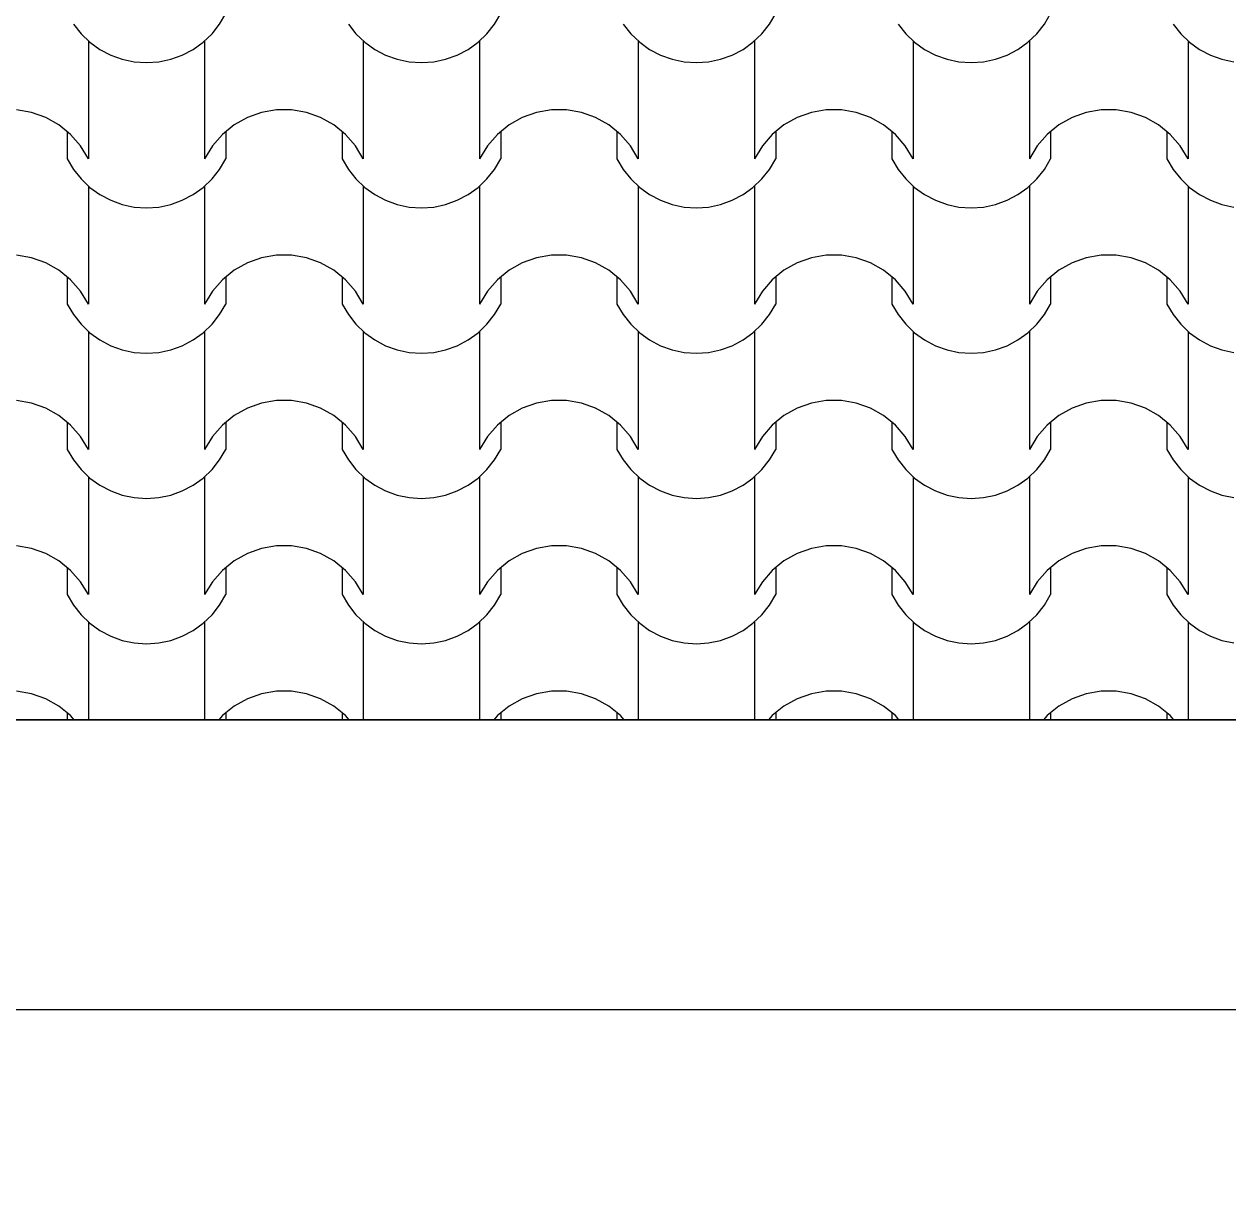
# Model space of a CAD drawing. Header units: millimetres. Extents: x 318905 to 439572, y -5133 to 105868.
# Drawn here: x 363865 to 365111, y 5334 to 6543 of the extents above; entities that cross this region are included whole.
import ezdxf

# ---------------------------------------------------------------- set-up
doc = ezdxf.new("R2010")
doc.units = ezdxf.units.MM
doc.header["$MEASUREMENT"] = 0
for name, color, linetype, lineweight in [('0_Stylo_No__98', 154, 'Continuous', 0), ('2D -  Dessin général_Stylo_No__1', 7, 'Continuous', 5), ('OMBRES_Stylo_No__1', 7, 'Continuous', 5)]:
    doc.layers.add(name, color=color, linetype=linetype, lineweight=lineweight)
doc.layers.add('OMBRES_Stylo_No__82', color=7, linetype='Continuous', lineweight=13, true_color=0xaaaaaa)
doc.styles.add('STYLE_GENERE_3', font='')
doc.styles.get('STYLE_GENERE_3').set_extended_font_data('Arial')
doc.dimstyles.new('STYLE_GENERE__1', dxfattribs={"dimtxt": 200, "dimasz": 142.5, "dimexe": 0.18, "dimexo": 500, "dimgap": 0.09, "dimtad": 0, "dimtih": 1, "dimtoh": 1, "dimlfac": 0.001, "dimzin": 0, "dimdsep": 46, "dimtxsty": 'STYLE_GENERE_3', "dimblk": 'ARROWHEAD_6', "dimblk1": 'ARROWHEAD_6', "dimblk2": 'ARROWHEAD_6', "dimcen": 0.09, "dimclrd": 154, "dimclre": 154, "dimclrt": 154, "dimazin": 0, "dimtfac": 1, "dimtdec": 4, "dimtmove": 0, "dimatfit": 3, "dimfxl": 0, "dimtolj": 1, "dimtzin": 0, "dimarcsym": 0})

# ---------------------------------------------------------------- blocks, each defined once
blk = doc.blocks.new('*X107')
at = {"layer": 'OMBRES_Stylo_No__82', "linetype": 'Continuous'}
for p, q in [((364067.8, 6542.9), (364074.3, 6553.8)), ((364352.3, 6542.9), (364358.8, 6553.8)), ((364636.8, 6542.9), (364643.2, 6553.8)), ((364921.3, 6542.9), (364927.7, 6553.8)), ((363916.5, 6542.9), (363924.4, 6532.9)), ((364060, 6532.9), (364067.8, 6542.9)), ((364201, 6542.9), (364208.8, 6532.9)), ((364344.4, 6532.9), (364352.3, 6542.9)), ((364485.4, 6542.9), (364493.3, 6532.9)), ((364628.9, 6532.9), (364636.8, 6542.9)), ((364769.9, 6542.9), (364777.8, 6532.9)), ((364913.4, 6532.9), (364921.3, 6542.9)), ((365054.4, 6542.9), (365062.3, 6532.9)), ((363924.4, 6532.9), (363933.6, 6524.1)), ((364050.8, 6524.1), (364060, 6532.9)), ((364208.8, 6532.9), (364218, 6524.1)), ((364335.2, 6524.1), (364344.4, 6532.9)), ((364493.3, 6532.9), (364502.5, 6524.1)), ((364619.7, 6524.1), (364628.9, 6532.9)), ((364777.8, 6532.9), (364787, 6524.1)), ((364904.2, 6524.1), (364913.4, 6532.9)), ((365062.3, 6532.9), (365071.5, 6524.1)), ((363932, 6525.4), (363932, 6464.5)), ((363933.6, 6524.1), (363943.9, 6516.7)), ((363943.9, 6516.7), (363955.1, 6510.8)), ((364029.2, 6510.8), (364040.5, 6516.7)), ((364040.5, 6516.7), (364050.8, 6524.1)), ((364052.3, 6525.4), (364052.3, 6464.5)), ((364216.5, 6525.4), (364216.5, 6464.5)), ((364218, 6524.1), (364228.3, 6516.7)), ((364228.3, 6516.7), (364239.6, 6510.8)), ((364313.7, 6510.8), (364324.9, 6516.7)), ((364324.9, 6516.7), (364335.2, 6524.1)), ((364336.8, 6525.4), (364336.8, 6464.5)), ((364501, 6525.4), (364501, 6464.5)), ((364502.5, 6524.1), (364512.8, 6516.7)), ((364512.8, 6516.7), (364524.1, 6510.8)), ((364598.2, 6510.8), (364609.4, 6516.7)), ((364609.4, 6516.7), (364619.7, 6524.1)), ((364621.2, 6525.4), (364621.2, 6464.5)), ((364785.5, 6525.4), (364785.5, 6464.5)), ((364787, 6524.1), (364797.3, 6516.7)), ((364797.3, 6516.7), (364808.5, 6510.8)), ((364882.7, 6510.8), (364893.9, 6516.7)), ((364893.9, 6516.7), (364904.2, 6524.1)), ((364905.7, 6525.4), (364905.7, 6464.5)), ((365070, 6525.4), (365070, 6464.5)), ((365071.5, 6524.1), (365081.8, 6516.7)), ((365081.8, 6516.7), (365093, 6510.8)), ((363955.1, 6510.8), (363967.1, 6506.5)), ((363967.1, 6506.5), (363979.5, 6503.9)), ((363979.5, 6503.9), (363992.2, 6503)), ((363992.2, 6503), (364004.8, 6503.9)), ((364004.8, 6503.9), (364017.3, 6506.5)), ((364017.3, 6506.5), (364029.2, 6510.8)), ((364239.6, 6510.8), (364251.5, 6506.5)), ((364251.5, 6506.5), (364264, 6503.9)), ((364264, 6503.9), (364276.6, 6503)), ((364276.6, 6503), (364289.3, 6503.9)), ((364289.3, 6503.9), (364301.7, 6506.5)), ((364301.7, 6506.5), (364313.7, 6510.8)), ((364524.1, 6510.8), (364536, 6506.5)), ((364536, 6506.5), (364548.4, 6503.9)), ((364548.4, 6503.9), (364561.1, 6503)), ((364561.1, 6503), (364573.8, 6503.9)), ((364573.8, 6503.9), (364586.2, 6506.5)), ((364586.2, 6506.5), (364598.2, 6510.8)), ((364808.5, 6510.8), (364820.5, 6506.5)), ((364820.5, 6506.5), (364832.9, 6503.9)), ((364832.9, 6503.9), (364845.6, 6503)), ((364845.6, 6503), (364858.3, 6503.9)), ((364858.3, 6503.9), (364870.7, 6506.5)), ((364870.7, 6506.5), (364882.7, 6510.8)), ((365093, 6510.8), (365105, 6506.5)), ((365105, 6506.5), (365117.4, 6503.9)), ((363873.1, 6451.3), (363857.7, 6454)), ((363932, 6464.5), (363932, 6403.5)), ((364052.3, 6464.5), (364052.3, 6403.5)), ((364126.6, 6454), (364111.2, 6451.3)), ((364134.4, 6454), (364126.6, 6454)), ((364142.2, 6454), (364134.4, 6454)), ((364157.6, 6451.3), (364142.2, 6454)), ((364216.5, 6464.5), (364216.5, 6403.5)), ((364336.8, 6464.5), (364336.8, 6403.5)), ((364411.1, 6454), (364395.7, 6451.3)), ((364418.9, 6454), (364411.1, 6454)), ((364426.7, 6454), (364418.9, 6454)), ((364442.1, 6451.3), (364426.7, 6454)), ((364501, 6464.5), (364501, 6403.5)), ((364621.2, 6464.5), (364621.2, 6403.5)), ((364695.5, 6454), (364680.1, 6451.3)), ((364703.4, 6454), (364695.5, 6454)), ((364711.2, 6454), (364703.4, 6454)), ((364726.6, 6451.3), (364711.2, 6454)), ((364785.5, 6464.5), (364785.5, 6403.5)), ((364905.7, 6464.5), (364905.7, 6403.5)), ((364980, 6454), (364964.6, 6451.3)), ((364987.8, 6454), (364980, 6454)), ((364995.7, 6454), (364987.8, 6454)), ((365011.1, 6451.3), (364995.7, 6454)), ((365070, 6464.5), (365070, 6403.5)), ((363887.9, 6446.1), (363873.1, 6451.3)), ((363901.5, 6438.5), (363887.9, 6446.1)), ((364096.5, 6446.1), (364082.8, 6438.5)), ((364111.2, 6451.3), (364096.5, 6446.1)), ((364172.3, 6446.1), (364157.6, 6451.3)), ((364186, 6438.5), (364172.3, 6446.1)), ((364380.9, 6446.1), (364367.3, 6438.5)), ((364395.7, 6451.3), (364380.9, 6446.1)), ((364456.8, 6446.1), (364442.1, 6451.3)), ((364470.5, 6438.5), (364456.8, 6446.1)), ((364665.4, 6446.1), (364651.8, 6438.5)), ((364680.1, 6451.3), (364665.4, 6446.1)), ((364741.3, 6446.1), (364726.6, 6451.3)), ((364754.9, 6438.5), (364741.3, 6446.1)), ((364949.9, 6446.1), (364936.3, 6438.5)), ((364964.6, 6451.3), (364949.9, 6446.1)), ((365025.8, 6446.1), (365011.1, 6451.3)), ((365039.4, 6438.5), (365025.8, 6446.1)), ((363913.6, 6428.6), (363901.5, 6438.5)), ((363910, 6431.5), (363910, 6403.5)), ((363923.9, 6416.8), (363913.6, 6428.6)), ((364070.7, 6428.6), (364060.4, 6416.8)), ((364082.8, 6438.5), (364070.7, 6428.6)), ((364074.3, 6431.5), (364074.3, 6403.5)), ((364198.1, 6428.6), (364186, 6438.5)), ((364194.5, 6431.5), (364194.5, 6403.5)), ((364208.4, 6416.8), (364198.1, 6428.6)), ((364355.2, 6428.6), (364344.9, 6416.8)), ((364367.3, 6438.5), (364355.2, 6428.6)), ((364358.8, 6431.5), (364358.8, 6403.5)), ((364482.6, 6428.6), (364470.5, 6438.5)), ((364479, 6431.5), (364479, 6403.5)), ((364492.9, 6416.8), (364482.6, 6428.6)), ((364639.7, 6428.6), (364629.4, 6416.8)), ((364651.8, 6438.5), (364639.7, 6428.6)), ((364643.2, 6431.5), (364643.2, 6403.5)), ((364767.1, 6428.6), (364754.9, 6438.5)), ((364763.5, 6431.5), (364763.5, 6403.5)), ((364777.3, 6416.8), (364767.1, 6428.6)), ((364924.1, 6428.6), (364913.9, 6416.8)), ((364936.3, 6438.5), (364924.1, 6428.6)), ((364927.7, 6431.5), (364927.7, 6403.5)), ((365051.5, 6428.6), (365039.4, 6438.5)), ((365048, 6431.5), (365048, 6403.5)), ((365061.8, 6416.8), (365051.5, 6428.6)), ((363932, 6403.5), (363923.9, 6416.8)), ((364060.4, 6416.8), (364052.3, 6403.5)), ((364216.5, 6403.5), (364208.4, 6416.8)), ((364344.9, 6416.8), (364336.8, 6403.5)), ((364501, 6403.5), (364492.9, 6416.8)), ((364629.4, 6416.8), (364621.2, 6403.5)), ((364785.5, 6403.5), (364777.3, 6416.8)), ((364913.9, 6416.8), (364905.7, 6403.5)), ((365070, 6403.5), (365061.8, 6416.8)), ((363910, 6403.5), (363916.5, 6392.5)), ((364067.8, 6392.5), (364074.3, 6403.5)), ((364194.5, 6403.5), (364201, 6392.5)), ((364352.3, 6392.5), (364358.8, 6403.5)), ((364479, 6403.5), (364485.4, 6392.5)), ((364636.8, 6392.5), (364643.2, 6403.5)), ((364763.5, 6403.5), (364769.9, 6392.5)), ((364921.3, 6392.5), (364927.7, 6403.5)), ((365048, 6403.5), (365054.4, 6392.5)), ((363916.5, 6392.5), (363924.4, 6382.6)), ((364060, 6382.6), (364067.8, 6392.5)), ((364201, 6392.5), (364208.8, 6382.6)), ((364344.4, 6382.6), (364352.3, 6392.5)), ((364485.4, 6392.5), (364493.3, 6382.6)), ((364628.9, 6382.6), (364636.8, 6392.5)), ((364769.9, 6392.5), (364777.8, 6382.6)), ((364913.4, 6382.6), (364921.3, 6392.5)), ((365054.4, 6392.5), (365062.3, 6382.6)), ((363924.4, 6382.6), (363933.6, 6373.8)), ((364050.8, 6373.8), (364060, 6382.6)), ((364208.8, 6382.6), (364218, 6373.8)), ((364335.2, 6373.8), (364344.4, 6382.6)), ((364493.3, 6382.6), (364502.5, 6373.8)), ((364619.7, 6373.8), (364628.9, 6382.6)), ((364777.8, 6382.6), (364787, 6373.8)), ((364904.2, 6373.8), (364913.4, 6382.6)), ((365062.3, 6382.6), (365071.5, 6373.8)), ((363932, 6375.1), (363932, 6314.1)), ((363933.6, 6373.8), (363943.9, 6366.4)), ((363943.9, 6366.4), (363955.1, 6360.5)), ((364029.2, 6360.5), (364040.5, 6366.4)), ((364040.5, 6366.4), (364050.8, 6373.8)), ((364052.3, 6375.1), (364052.3, 6314.1)), ((364216.5, 6375.1), (364216.5, 6314.1)), ((364218, 6373.8), (364228.3, 6366.4)), ((364228.3, 6366.4), (364239.6, 6360.5)), ((364313.7, 6360.5), (364324.9, 6366.4)), ((364324.9, 6366.4), (364335.2, 6373.8)), ((364336.8, 6375.1), (364336.8, 6314.1)), ((364501, 6375.1), (364501, 6314.1)), ((364502.5, 6373.8), (364512.8, 6366.4)), ((364512.8, 6366.4), (364524.1, 6360.5)), ((364598.2, 6360.5), (364609.4, 6366.4)), ((364609.4, 6366.4), (364619.7, 6373.8)), ((364621.2, 6375.1), (364621.2, 6314.1)), ((364785.5, 6375.1), (364785.5, 6314.1)), ((364787, 6373.8), (364797.3, 6366.4)), ((364797.3, 6366.4), (364808.5, 6360.5)), ((364882.7, 6360.5), (364893.9, 6366.4)), ((364893.9, 6366.4), (364904.2, 6373.8)), ((364905.7, 6375.1), (364905.7, 6314.1)), ((365070, 6375.1), (365070, 6314.1)), ((365071.5, 6373.8), (365081.8, 6366.4)), ((365081.8, 6366.4), (365093, 6360.5)), ((363955.1, 6360.5), (363967.1, 6356.1)), ((363967.1, 6356.1), (363979.5, 6353.5)), ((363979.5, 6353.5), (363992.2, 6352.6)), ((363992.2, 6352.6), (364004.8, 6353.5)), ((364004.8, 6353.5), (364017.3, 6356.1)), ((364017.3, 6356.1), (364029.2, 6360.5)), ((364239.6, 6360.5), (364251.5, 6356.1)), ((364251.5, 6356.1), (364264, 6353.5)), ((364264, 6353.5), (364276.6, 6352.6)), ((364276.6, 6352.6), (364289.3, 6353.5)), ((364289.3, 6353.5), (364301.7, 6356.1)), ((364301.7, 6356.1), (364313.7, 6360.5)), ((364524.1, 6360.5), (364536, 6356.1)), ((364536, 6356.1), (364548.4, 6353.5)), ((364548.4, 6353.5), (364561.1, 6352.6)), ((364561.1, 6352.6), (364573.8, 6353.5)), ((364573.8, 6353.5), (364586.2, 6356.1)), ((364586.2, 6356.1), (364598.2, 6360.5)), ((364808.5, 6360.5), (364820.5, 6356.1)), ((364820.5, 6356.1), (364832.9, 6353.5)), ((364832.9, 6353.5), (364845.6, 6352.6)), ((364845.6, 6352.6), (364858.3, 6353.5)), ((364858.3, 6353.5), (364870.7, 6356.1)), ((364870.7, 6356.1), (364882.7, 6360.5)), ((365093, 6360.5), (365105, 6356.1)), ((365105, 6356.1), (365117.4, 6353.5)), ((363873.1, 6301), (363857.7, 6303.7)), ((363932, 6314.1), (363932, 6253.1)), ((364052.3, 6314.1), (364052.3, 6253.1)), ((364126.6, 6303.7), (364111.2, 6301)), ((364134.4, 6303.7), (364126.6, 6303.7)), ((364142.2, 6303.7), (364134.4, 6303.7)), ((364157.6, 6301), (364142.2, 6303.7)), ((364216.5, 6314.1), (364216.5, 6253.1)), ((364336.8, 6314.1), (364336.8, 6253.1)), ((364411.1, 6303.7), (364395.7, 6301)), ((364418.9, 6303.7), (364411.1, 6303.7)), ((364426.7, 6303.7), (364418.9, 6303.7)), ((364442.1, 6301), (364426.7, 6303.7)), ((364501, 6314.1), (364501, 6253.1)), ((364621.2, 6314.1), (364621.2, 6253.1)), ((364695.5, 6303.7), (364680.1, 6301)), ((364703.4, 6303.7), (364695.5, 6303.7)), ((364711.2, 6303.7), (364703.4, 6303.7)), ((364726.6, 6301), (364711.2, 6303.7)), ((364785.5, 6314.1), (364785.5, 6253.1)), ((364905.7, 6314.1), (364905.7, 6253.1)), ((364980, 6303.7), (364964.6, 6301)), ((364987.8, 6303.7), (364980, 6303.7)), ((364995.7, 6303.7), (364987.8, 6303.7)), ((365011.1, 6301), (364995.7, 6303.7)), ((365070, 6314.1), (365070, 6253.1)), ((363887.9, 6295.8), (363873.1, 6301)), ((363901.5, 6288.1), (363887.9, 6295.8)), ((364096.5, 6295.8), (364082.8, 6288.1)), ((364111.2, 6301), (364096.5, 6295.8)), ((364172.3, 6295.8), (364157.6, 6301)), ((364186, 6288.1), (364172.3, 6295.8)), ((364380.9, 6295.8), (364367.3, 6288.1)), ((364395.7, 6301), (364380.9, 6295.8)), ((364456.8, 6295.8), (364442.1, 6301)), ((364470.5, 6288.1), (364456.8, 6295.8)), ((364665.4, 6295.8), (364651.8, 6288.1)), ((364680.1, 6301), (364665.4, 6295.8)), ((364741.3, 6295.8), (364726.6, 6301)), ((364754.9, 6288.1), (364741.3, 6295.8)), ((364949.9, 6295.8), (364936.3, 6288.1)), ((364964.6, 6301), (364949.9, 6295.8)), ((365025.8, 6295.8), (365011.1, 6301)), ((365039.4, 6288.1), (365025.8, 6295.8)), ((363913.6, 6278.3), (363901.5, 6288.1)), ((363910, 6281.2), (363910, 6253.1)), ((364082.8, 6288.1), (364070.7, 6278.3)), ((364074.3, 6281.2), (364074.3, 6253.1)), ((364198.1, 6278.3), (364186, 6288.1)), ((364194.5, 6281.2), (364194.5, 6253.1)), ((364367.3, 6288.1), (364355.2, 6278.3)), ((364358.8, 6281.2), (364358.8, 6253.1)), ((364482.6, 6278.3), (364470.5, 6288.1)), ((364479, 6281.2), (364479, 6253.1)), ((364651.8, 6288.1), (364639.7, 6278.3)), ((364643.2, 6281.2), (364643.2, 6253.1)), ((364767.1, 6278.3), (364754.9, 6288.1)), ((364763.5, 6281.2), (364763.5, 6253.1)), ((364936.3, 6288.1), (364924.1, 6278.3)), ((364927.7, 6281.2), (364927.7, 6253.1)), ((365051.5, 6278.3), (365039.4, 6288.1)), ((365048, 6281.2), (365048, 6253.1)), ((363923.9, 6266.5), (363913.6, 6278.3)), ((363932, 6253.1), (363923.9, 6266.5)), ((364060.4, 6266.5), (364052.3, 6253.1)), ((364070.7, 6278.3), (364060.4, 6266.5)), ((364208.4, 6266.5), (364198.1, 6278.3)), ((364216.5, 6253.1), (364208.4, 6266.5)), ((364344.9, 6266.5), (364336.8, 6253.1)), ((364355.2, 6278.3), (364344.9, 6266.5)), ((364492.9, 6266.5), (364482.6, 6278.3)), ((364501, 6253.1), (364492.9, 6266.5)), ((364629.4, 6266.5), (364621.2, 6253.1)), ((364639.7, 6278.3), (364629.4, 6266.5)), ((364777.3, 6266.5), (364767.1, 6278.3)), ((364785.5, 6253.1), (364777.3, 6266.5)), ((364913.9, 6266.5), (364905.7, 6253.1)), ((364924.1, 6278.3), (364913.9, 6266.5)), ((365061.8, 6266.5), (365051.5, 6278.3)), ((365070, 6253.1), (365061.8, 6266.5)), ((363910, 6253.1), (363916.5, 6242.2)), ((363916.5, 6242.2), (363924.4, 6232.2)), ((364060, 6232.2), (364067.8, 6242.2)), ((364067.8, 6242.2), (364074.3, 6253.1)), ((364194.5, 6253.1), (364201, 6242.2)), ((364201, 6242.2), (364208.8, 6232.2)), ((364344.4, 6232.2), (364352.3, 6242.2)), ((364352.3, 6242.2), (364358.8, 6253.1)), ((364479, 6253.1), (364485.4, 6242.2)), ((364485.4, 6242.2), (364493.3, 6232.2)), ((364628.9, 6232.2), (364636.8, 6242.2)), ((364636.8, 6242.2), (364643.2, 6253.1)), ((364763.5, 6253.1), (364769.9, 6242.2)), ((364769.9, 6242.2), (364777.8, 6232.2)), ((364913.4, 6232.2), (364921.3, 6242.2)), ((364921.3, 6242.2), (364927.7, 6253.1)), ((365048, 6253.1), (365054.4, 6242.2)), ((365054.4, 6242.2), (365062.3, 6232.2)), ((363924.4, 6232.2), (363933.6, 6223.5)), ((364050.8, 6223.5), (364060, 6232.2)), ((364208.8, 6232.2), (364218, 6223.5)), ((364335.2, 6223.5), (364344.4, 6232.2)), ((364493.3, 6232.2), (364502.5, 6223.5)), ((364619.7, 6223.5), (364628.9, 6232.2)), ((364777.8, 6232.2), (364787, 6223.5)), ((364904.2, 6223.5), (364913.4, 6232.2)), ((365062.3, 6232.2), (365071.5, 6223.5)), ((363932, 6224.7), (363932, 6163.8)), ((363933.6, 6223.5), (363943.9, 6216)), ((364040.5, 6216), (364050.8, 6223.5)), ((364052.3, 6224.7), (364052.3, 6163.8)), ((364216.5, 6224.7), (364216.5, 6163.8)), ((364218, 6223.5), (364228.3, 6216)), ((364324.9, 6216), (364335.2, 6223.5)), ((364336.8, 6224.7), (364336.8, 6163.8)), ((364501, 6224.7), (364501, 6163.8)), ((364502.5, 6223.5), (364512.8, 6216)), ((364609.4, 6216), (364619.7, 6223.5)), ((364621.2, 6224.7), (364621.2, 6163.8)), ((364785.5, 6224.7), (364785.5, 6163.8)), ((364787, 6223.5), (364797.3, 6216)), ((364893.9, 6216), (364904.2, 6223.5)), ((364905.7, 6224.7), (364905.7, 6163.8)), ((365070, 6224.7), (365070, 6163.8)), ((365071.5, 6223.5), (365081.8, 6216)), ((363943.9, 6216), (363955.1, 6210.1)), ((363955.1, 6210.1), (363967.1, 6205.8)), ((363967.1, 6205.8), (363979.5, 6203.2)), ((364004.8, 6203.2), (364017.3, 6205.8)), ((364017.3, 6205.8), (364029.2, 6210.1)), ((364029.2, 6210.1), (364040.5, 6216)), ((364228.3, 6216), (364239.6, 6210.1)), ((364239.6, 6210.1), (364251.5, 6205.8)), ((364251.5, 6205.8), (364264, 6203.2)), ((364289.3, 6203.2), (364301.7, 6205.8)), ((364301.7, 6205.8), (364313.7, 6210.1)), ((364313.7, 6210.1), (364324.9, 6216)), ((364512.8, 6216), (364524.1, 6210.1)), ((364524.1, 6210.1), (364536, 6205.8)), ((364536, 6205.8), (364548.4, 6203.2)), ((364573.8, 6203.2), (364586.2, 6205.8)), ((364586.2, 6205.8), (364598.2, 6210.1)), ((364598.2, 6210.1), (364609.4, 6216)), ((364797.3, 6216), (364808.5, 6210.1)), ((364808.5, 6210.1), (364820.5, 6205.8)), ((364820.5, 6205.8), (364832.9, 6203.2)), ((364858.3, 6203.2), (364870.7, 6205.8)), ((364870.7, 6205.8), (364882.7, 6210.1)), ((364882.7, 6210.1), (364893.9, 6216)), ((365081.8, 6216), (365093, 6210.1)), ((365093, 6210.1), (365105, 6205.8)), ((365105, 6205.8), (365117.4, 6203.2)), ((363979.5, 6203.2), (363992.2, 6202.3)), ((363992.2, 6202.3), (364004.8, 6203.2)), ((364264, 6203.2), (364276.6, 6202.3)), ((364276.6, 6202.3), (364289.3, 6203.2)), ((364548.4, 6203.2), (364561.1, 6202.3)), ((364561.1, 6202.3), (364573.8, 6203.2)), ((364832.9, 6203.2), (364845.6, 6202.3)), ((364845.6, 6202.3), (364858.3, 6203.2)), ((363932, 6163.8), (363932, 6102.8)), ((364052.3, 6163.8), (364052.3, 6102.8)), ((364216.5, 6163.8), (364216.5, 6102.8)), ((364336.8, 6163.8), (364336.8, 6102.8)), ((364501, 6163.8), (364501, 6102.8)), ((364621.2, 6163.8), (364621.2, 6102.8)), ((364785.5, 6163.8), (364785.5, 6102.8)), ((364905.7, 6163.8), (364905.7, 6102.8)), ((365070, 6163.8), (365070, 6102.8)), ((363873.1, 6150.7), (363857.7, 6153.3)), ((363887.9, 6145.4), (363873.1, 6150.7)), ((363901.5, 6137.8), (363887.9, 6145.4)), ((364096.5, 6145.4), (364082.8, 6137.8)), ((364111.2, 6150.7), (364096.5, 6145.4)), ((364126.6, 6153.3), (364111.2, 6150.7)), ((364134.4, 6153.3), (364126.6, 6153.3)), ((364142.2, 6153.3), (364134.4, 6153.3)), ((364157.6, 6150.7), (364142.2, 6153.3)), ((364172.3, 6145.4), (364157.6, 6150.7)), ((364186, 6137.8), (364172.3, 6145.4)), ((364380.9, 6145.4), (364367.3, 6137.8)), ((364395.7, 6150.7), (364380.9, 6145.4)), ((364411.1, 6153.3), (364395.7, 6150.7)), ((364418.9, 6153.3), (364411.1, 6153.3)), ((364426.7, 6153.3), (364418.9, 6153.3)), ((364442.1, 6150.7), (364426.7, 6153.3)), ((364456.8, 6145.4), (364442.1, 6150.7)), ((364470.5, 6137.8), (364456.8, 6145.4)), ((364665.4, 6145.4), (364651.8, 6137.8)), ((364680.1, 6150.7), (364665.4, 6145.4)), ((364695.5, 6153.3), (364680.1, 6150.7)), ((364703.4, 6153.3), (364695.5, 6153.3)), ((364711.2, 6153.3), (364703.4, 6153.3)), ((364726.6, 6150.7), (364711.2, 6153.3)), ((364741.3, 6145.4), (364726.6, 6150.7)), ((364754.9, 6137.8), (364741.3, 6145.4)), ((364949.9, 6145.4), (364936.3, 6137.8)), ((364964.6, 6150.7), (364949.9, 6145.4)), ((364980, 6153.3), (364964.6, 6150.7)), ((364987.8, 6153.3), (364980, 6153.3)), ((364995.7, 6153.3), (364987.8, 6153.3)), ((365011.1, 6150.7), (364995.7, 6153.3)), ((365025.8, 6145.4), (365011.1, 6150.7)), ((365039.4, 6137.8), (365025.8, 6145.4)), ((363913.6, 6127.9), (363901.5, 6137.8)), ((363910, 6130.8), (363910, 6102.8)), ((364082.8, 6137.8), (364070.7, 6127.9)), ((364074.3, 6130.8), (364074.3, 6102.8)), ((364198.1, 6127.9), (364186, 6137.8)), ((364194.5, 6130.8), (364194.5, 6102.8)), ((364367.3, 6137.8), (364355.2, 6127.9)), ((364358.8, 6130.8), (364358.8, 6102.8)), ((364482.6, 6127.9), (364470.5, 6137.8)), ((364479, 6130.8), (364479, 6102.8)), ((364651.8, 6137.8), (364639.7, 6127.9)), ((364643.2, 6130.8), (364643.2, 6102.8)), ((364767.1, 6127.9), (364754.9, 6137.8)), ((364763.5, 6130.8), (364763.5, 6102.8)), ((364936.3, 6137.8), (364924.1, 6127.9)), ((364927.7, 6130.8), (364927.7, 6102.8)), ((365051.5, 6127.9), (365039.4, 6137.8)), ((365048, 6130.8), (365048, 6102.8)), ((363923.9, 6116.2), (363913.6, 6127.9)), ((364070.7, 6127.9), (364060.4, 6116.2)), ((364208.4, 6116.2), (364198.1, 6127.9)), ((364355.2, 6127.9), (364344.9, 6116.2)), ((364492.9, 6116.2), (364482.6, 6127.9)), ((364639.7, 6127.9), (364629.4, 6116.2)), ((364777.3, 6116.2), (364767.1, 6127.9)), ((364924.1, 6127.9), (364913.9, 6116.2)), ((365061.8, 6116.2), (365051.5, 6127.9)), ((363932, 6102.8), (363923.9, 6116.2)), ((364060.4, 6116.2), (364052.3, 6102.8)), ((364216.5, 6102.8), (364208.4, 6116.2)), ((364344.9, 6116.2), (364336.8, 6102.8)), ((364501, 6102.8), (364492.9, 6116.2)), ((364629.4, 6116.2), (364621.2, 6102.8)), ((364785.5, 6102.8), (364777.3, 6116.2)), ((364913.9, 6116.2), (364905.7, 6102.8)), ((365070, 6102.8), (365061.8, 6116.2)), ((363910, 6102.8), (363916.5, 6091.9)), ((363916.5, 6091.9), (363924.4, 6081.9)), ((364060, 6081.9), (364067.8, 6091.9)), ((364067.8, 6091.9), (364074.3, 6102.8)), ((364194.5, 6102.8), (364201, 6091.9)), ((364201, 6091.9), (364208.8, 6081.9)), ((364344.4, 6081.9), (364352.3, 6091.9)), ((364352.3, 6091.9), (364358.8, 6102.8)), ((364479, 6102.8), (364485.4, 6091.9)), ((364485.4, 6091.9), (364493.3, 6081.9)), ((364628.9, 6081.9), (364636.8, 6091.9)), ((364636.8, 6091.9), (364643.2, 6102.8)), ((364763.5, 6102.8), (364769.9, 6091.9)), ((364769.9, 6091.9), (364777.8, 6081.9)), ((364913.4, 6081.9), (364921.3, 6091.9)), ((364921.3, 6091.9), (364927.7, 6102.8)), ((365048, 6102.8), (365054.4, 6091.9)), ((365054.4, 6091.9), (365062.3, 6081.9)), ((363924.4, 6081.9), (363933.6, 6073.1)), ((364050.8, 6073.1), (364060, 6081.9)), ((364208.8, 6081.9), (364218, 6073.1)), ((364335.2, 6073.1), (364344.4, 6081.9)), ((364493.3, 6081.9), (364502.5, 6073.1)), ((364619.7, 6073.1), (364628.9, 6081.9)), ((364777.8, 6081.9), (364787, 6073.1)), ((364904.2, 6073.1), (364913.4, 6081.9)), ((365062.3, 6081.9), (365071.5, 6073.1)), ((363932, 6074.4), (363932, 6013.4)), ((363933.6, 6073.1), (363943.9, 6065.7)), ((364040.5, 6065.7), (364050.8, 6073.1)), ((364052.3, 6074.4), (364052.3, 6013.4)), ((364216.5, 6074.4), (364216.5, 6013.4)), ((364218, 6073.1), (364228.3, 6065.7)), ((364324.9, 6065.7), (364335.2, 6073.1)), ((364336.8, 6074.4), (364336.8, 6013.4)), ((364501, 6074.4), (364501, 6013.4)), ((364502.5, 6073.1), (364512.8, 6065.7)), ((364609.4, 6065.7), (364619.7, 6073.1)), ((364621.2, 6074.4), (364621.2, 6013.4)), ((364785.5, 6074.4), (364785.5, 6013.4)), ((364787, 6073.1), (364797.3, 6065.7)), ((364893.9, 6065.7), (364904.2, 6073.1)), ((364905.7, 6074.4), (364905.7, 6013.4)), ((365070, 6074.4), (365070, 6013.4)), ((365071.5, 6073.1), (365081.8, 6065.7)), ((363943.9, 6065.7), (363955.1, 6059.8)), ((363955.1, 6059.8), (363967.1, 6055.5)), ((363967.1, 6055.5), (363979.5, 6052.9)), ((364004.8, 6052.9), (364017.3, 6055.5)), ((364017.3, 6055.5), (364029.2, 6059.8)), ((364029.2, 6059.8), (364040.5, 6065.7)), ((364228.3, 6065.7), (364239.6, 6059.8)), ((364239.6, 6059.8), (364251.5, 6055.5)), ((364251.5, 6055.5), (364264, 6052.9)), ((364289.3, 6052.9), (364301.7, 6055.5)), ((364301.7, 6055.5), (364313.7, 6059.8)), ((364313.7, 6059.8), (364324.9, 6065.7)), ((364512.8, 6065.7), (364524.1, 6059.8)), ((364524.1, 6059.8), (364536, 6055.5)), ((364536, 6055.5), (364548.4, 6052.9)), ((364573.8, 6052.9), (364586.2, 6055.5)), ((364586.2, 6055.5), (364598.2, 6059.8)), ((364598.2, 6059.8), (364609.4, 6065.7)), ((364797.3, 6065.7), (364808.5, 6059.8)), ((364808.5, 6059.8), (364820.5, 6055.5)), ((364820.5, 6055.5), (364832.9, 6052.9)), ((364858.3, 6052.9), (364870.7, 6055.5)), ((364870.7, 6055.5), (364882.7, 6059.8)), ((364882.7, 6059.8), (364893.9, 6065.7)), ((365081.8, 6065.7), (365093, 6059.8)), ((365093, 6059.8), (365105, 6055.5)), ((365105, 6055.5), (365117.4, 6052.9)), ((363979.5, 6052.9), (363992.2, 6052)), ((363992.2, 6052), (364004.8, 6052.9)), ((364264, 6052.9), (364276.6, 6052)), ((364276.6, 6052), (364289.3, 6052.9)), ((364548.4, 6052.9), (364561.1, 6052)), ((364561.1, 6052), (364573.8, 6052.9)), ((364832.9, 6052.9), (364845.6, 6052)), ((364845.6, 6052), (364858.3, 6052.9)), ((363932, 6013.4), (363932, 5952.5)), ((364052.3, 6013.4), (364052.3, 5952.5)), ((364216.5, 6013.4), (364216.5, 5952.5)), ((364336.8, 6013.4), (364336.8, 5952.5)), ((364501, 6013.4), (364501, 5952.5)), ((364621.2, 6013.4), (364621.2, 5952.5)), ((364785.5, 6013.4), (364785.5, 5952.5)), ((364905.7, 6013.4), (364905.7, 5952.5)), ((365070, 6013.4), (365070, 5952.5)), ((363873.1, 6000.3), (363857.7, 6003)), ((363887.9, 5995.1), (363873.1, 6000.3)), ((363901.5, 5987.4), (363887.9, 5995.1)), ((364096.5, 5995.1), (364082.8, 5987.4)), ((364111.2, 6000.3), (364096.5, 5995.1)), ((364126.6, 6003), (364111.2, 6000.3)), ((364134.4, 6003), (364126.6, 6003)), ((364142.2, 6003), (364134.4, 6003)), ((364157.6, 6000.3), (364142.2, 6003)), ((364172.3, 5995.1), (364157.6, 6000.3)), ((364186, 5987.4), (364172.3, 5995.1)), ((364380.9, 5995.1), (364367.3, 5987.4)), ((364395.7, 6000.3), (364380.9, 5995.1)), ((364411.1, 6003), (364395.7, 6000.3)), ((364418.9, 6003), (364411.1, 6003)), ((364426.7, 6003), (364418.9, 6003)), ((364442.1, 6000.3), (364426.7, 6003)), ((364456.8, 5995.1), (364442.1, 6000.3)), ((364470.5, 5987.4), (364456.8, 5995.1)), ((364665.4, 5995.1), (364651.8, 5987.4)), ((364680.1, 6000.3), (364665.4, 5995.1)), ((364695.5, 6003), (364680.1, 6000.3)), ((364703.4, 6003), (364695.5, 6003)), ((364711.2, 6003), (364703.4, 6003)), ((364726.6, 6000.3), (364711.2, 6003)), ((364741.3, 5995.1), (364726.6, 6000.3)), ((364754.9, 5987.4), (364741.3, 5995.1)), ((364949.9, 5995.1), (364936.3, 5987.4)), ((364964.6, 6000.3), (364949.9, 5995.1)), ((364980, 6003), (364964.6, 6000.3)), ((364987.8, 6003), (364980, 6003)), ((364995.7, 6003), (364987.8, 6003)), ((365011.1, 6000.3), (364995.7, 6003)), ((365025.8, 5995.1), (365011.1, 6000.3)), ((365039.4, 5987.4), (365025.8, 5995.1)), ((363913.6, 5977.6), (363901.5, 5987.4)), ((363910, 5980.5), (363910, 5952.5)), ((364082.8, 5987.4), (364070.7, 5977.6)), ((364074.3, 5980.5), (364074.3, 5952.5)), ((364198.1, 5977.6), (364186, 5987.4)), ((364194.5, 5980.5), (364194.5, 5952.5)), ((364367.3, 5987.4), (364355.2, 5977.6)), ((364358.8, 5980.5), (364358.8, 5952.5)), ((364482.6, 5977.6), (364470.5, 5987.4)), ((364479, 5980.5), (364479, 5952.5)), ((364651.8, 5987.4), (364639.7, 5977.6)), ((364643.2, 5980.5), (364643.2, 5952.5)), ((364767.1, 5977.6), (364754.9, 5987.4)), ((364763.5, 5980.5), (364763.5, 5952.5)), ((364936.3, 5987.4), (364924.1, 5977.6)), ((364927.7, 5980.5), (364927.7, 5952.5)), ((365051.5, 5977.6), (365039.4, 5987.4)), ((365048, 5980.5), (365048, 5952.5)), ((363923.9, 5965.8), (363913.6, 5977.6)), ((364070.7, 5977.6), (364060.4, 5965.8)), ((364208.4, 5965.8), (364198.1, 5977.6)), ((364355.2, 5977.6), (364344.9, 5965.8)), ((364492.9, 5965.8), (364482.6, 5977.6)), ((364639.7, 5977.6), (364629.4, 5965.8)), ((364777.3, 5965.8), (364767.1, 5977.6)), ((364924.1, 5977.6), (364913.9, 5965.8)), ((365061.8, 5965.8), (365051.5, 5977.6)), ((363932, 5952.5), (363923.9, 5965.8)), ((364060.4, 5965.8), (364052.3, 5952.5)), ((364216.5, 5952.5), (364208.4, 5965.8)), ((364344.9, 5965.8), (364336.8, 5952.5)), ((364501, 5952.5), (364492.9, 5965.8)), ((364629.4, 5965.8), (364621.2, 5952.5)), ((364785.5, 5952.5), (364777.3, 5965.8)), ((364913.9, 5965.8), (364905.7, 5952.5)), ((365070, 5952.5), (365061.8, 5965.8)), ((363910, 5952.5), (363916.5, 5941.5)), ((364067.8, 5941.5), (364074.3, 5952.5)), ((364194.5, 5952.5), (364201, 5941.5)), ((364352.3, 5941.5), (364358.8, 5952.5)), ((364479, 5952.5), (364485.4, 5941.5)), ((364636.8, 5941.5), (364643.2, 5952.5)), ((364763.5, 5952.5), (364769.9, 5941.5)), ((364921.3, 5941.5), (364927.7, 5952.5)), ((365048, 5952.5), (365054.4, 5941.5)), ((363916.5, 5941.5), (363924.4, 5931.6)), ((363924.4, 5931.6), (363933.6, 5922.8)), ((364050.8, 5922.8), (364060, 5931.6)), ((364060, 5931.6), (364067.8, 5941.5)), ((364201, 5941.5), (364208.8, 5931.6)), ((364208.8, 5931.6), (364218, 5922.8)), ((364335.2, 5922.8), (364344.4, 5931.6)), ((364344.4, 5931.6), (364352.3, 5941.5)), ((364485.4, 5941.5), (364493.3, 5931.6)), ((364493.3, 5931.6), (364502.5, 5922.8)), ((364619.7, 5922.8), (364628.9, 5931.6)), ((364628.9, 5931.6), (364636.8, 5941.5)), ((364769.9, 5941.5), (364777.8, 5931.6)), ((364777.8, 5931.6), (364787, 5922.8)), ((364904.2, 5922.8), (364913.4, 5931.6)), ((364913.4, 5931.6), (364921.3, 5941.5)), ((365054.4, 5941.5), (365062.3, 5931.6)), ((365062.3, 5931.6), (365071.5, 5922.8)), ((363932, 5924.1), (363932, 5863.1)), ((363933.6, 5922.8), (363943.9, 5915.4)), ((364040.5, 5915.4), (364050.8, 5922.8)), ((364052.3, 5924.1), (364052.3, 5863.1)), ((364216.5, 5924.1), (364216.5, 5863.1)), ((364218, 5922.8), (364228.3, 5915.4)), ((364324.9, 5915.4), (364335.2, 5922.8)), ((364336.8, 5924.1), (364336.8, 5863.1)), ((364501, 5924.1), (364501, 5863.1)), ((364502.5, 5922.8), (364512.8, 5915.4)), ((364609.4, 5915.4), (364619.7, 5922.8)), ((364621.2, 5924.1), (364621.2, 5863.1)), ((364785.5, 5924.1), (364785.5, 5863.1)), ((364787, 5922.8), (364797.3, 5915.4)), ((364893.9, 5915.4), (364904.2, 5922.8)), ((364905.7, 5924.1), (364905.7, 5863.1)), ((365070, 5924.1), (365070, 5863.1)), ((365071.5, 5922.8), (365081.8, 5915.4)), ((363943.9, 5915.4), (363955.1, 5909.5)), ((363955.1, 5909.5), (363967.1, 5905.1)), ((363967.1, 5905.1), (363979.5, 5902.5)), ((364004.8, 5902.5), (364017.3, 5905.1)), ((364017.3, 5905.1), (364029.2, 5909.5)), ((364029.2, 5909.5), (364040.5, 5915.4)), ((364228.3, 5915.4), (364239.6, 5909.5)), ((364239.6, 5909.5), (364251.5, 5905.1)), ((364251.5, 5905.1), (364264, 5902.5)), ((364289.3, 5902.5), (364301.7, 5905.1)), ((364301.7, 5905.1), (364313.7, 5909.5)), ((364313.7, 5909.5), (364324.9, 5915.4)), ((364512.8, 5915.4), (364524.1, 5909.5)), ((364524.1, 5909.5), (364536, 5905.1)), ((364536, 5905.1), (364548.4, 5902.5)), ((364573.8, 5902.5), (364586.2, 5905.1)), ((364586.2, 5905.1), (364598.2, 5909.5)), ((364598.2, 5909.5), (364609.4, 5915.4)), ((364797.3, 5915.4), (364808.5, 5909.5)), ((364808.5, 5909.5), (364820.5, 5905.1)), ((364820.5, 5905.1), (364832.9, 5902.5)), ((364858.3, 5902.5), (364870.7, 5905.1)), ((364870.7, 5905.1), (364882.7, 5909.5)), ((364882.7, 5909.5), (364893.9, 5915.4)), ((365081.8, 5915.4), (365093, 5909.5)), ((365093, 5909.5), (365105, 5905.1)), ((365105, 5905.1), (365117.4, 5902.5)), ((363979.5, 5902.5), (363992.2, 5901.6)), ((363992.2, 5901.6), (364004.8, 5902.5)), ((364264, 5902.5), (364276.6, 5901.6)), ((364276.6, 5901.6), (364289.3, 5902.5)), ((364548.4, 5902.5), (364561.1, 5901.6)), ((364561.1, 5901.6), (364573.8, 5902.5)), ((364832.9, 5902.5), (364845.6, 5901.6)), ((364845.6, 5901.6), (364858.3, 5902.5)), ((363932, 5863.1), (363932, 5823)), ((364052.3, 5863.1), (364052.3, 5823)), ((364216.5, 5863.1), (364216.5, 5823)), ((364336.8, 5863.1), (364336.8, 5823)), ((364501, 5863.1), (364501, 5823)), ((364621.2, 5863.1), (364621.2, 5823)), ((364785.5, 5863.1), (364785.5, 5823)), ((364905.7, 5863.1), (364905.7, 5823)), ((365070, 5863.1), (365070, 5823)), ((363873.1, 5850), (363857.7, 5852.6)), ((363887.9, 5844.8), (363873.1, 5850)), ((363901.5, 5837.1), (363887.9, 5844.8)), ((364096.5, 5844.8), (364082.8, 5837.1)), ((364111.2, 5850), (364096.5, 5844.8)), ((364126.6, 5852.6), (364111.2, 5850)), ((364134.4, 5852.6), (364126.6, 5852.6)), ((364142.2, 5852.6), (364134.4, 5852.6)), ((364157.6, 5850), (364142.2, 5852.6)), ((364172.3, 5844.8), (364157.6, 5850)), ((364186, 5837.1), (364172.3, 5844.8)), ((364380.9, 5844.8), (364367.3, 5837.1)), ((364395.7, 5850), (364380.9, 5844.8)), ((364411.1, 5852.6), (364395.7, 5850)), ((364418.9, 5852.6), (364411.1, 5852.6)), ((364426.7, 5852.6), (364418.9, 5852.6)), ((364442.1, 5850), (364426.7, 5852.6)), ((364456.8, 5844.8), (364442.1, 5850)), ((364470.5, 5837.1), (364456.8, 5844.8)), ((364665.4, 5844.8), (364651.8, 5837.1)), ((364680.1, 5850), (364665.4, 5844.8)), ((364695.5, 5852.6), (364680.1, 5850)), ((364703.4, 5852.6), (364695.5, 5852.6)), ((364711.2, 5852.6), (364703.4, 5852.6)), ((364726.6, 5850), (364711.2, 5852.6)), ((364741.3, 5844.8), (364726.6, 5850)), ((364754.9, 5837.1), (364741.3, 5844.8)), ((364949.9, 5844.8), (364936.3, 5837.1)), ((364964.6, 5850), (364949.9, 5844.8)), ((364980, 5852.6), (364964.6, 5850)), ((364987.8, 5852.6), (364980, 5852.6)), ((364995.7, 5852.6), (364987.8, 5852.6)), ((365011.1, 5850), (364995.7, 5852.6)), ((365025.8, 5844.8), (365011.1, 5850)), ((365039.4, 5837.1), (365025.8, 5844.8)), ((363913.6, 5827.3), (363901.5, 5837.1)), ((363910, 5830.2), (363910, 5823)), ((364082.8, 5837.1), (364070.7, 5827.3)), ((364074.3, 5830.2), (364074.3, 5823)), ((364198.1, 5827.3), (364186, 5837.1)), ((364194.5, 5830.2), (364194.5, 5823)), ((364367.3, 5837.1), (364355.2, 5827.3)), ((364358.8, 5830.2), (364358.8, 5823)), ((364482.6, 5827.3), (364470.5, 5837.1)), ((364479, 5830.2), (364479, 5823)), ((364651.8, 5837.1), (364639.7, 5827.3)), ((364643.2, 5830.2), (364643.2, 5823)), ((364767.1, 5827.3), (364754.9, 5837.1)), ((364763.5, 5830.2), (364763.5, 5823)), ((364936.3, 5837.1), (364924.1, 5827.3)), ((364927.7, 5830.2), (364927.7, 5823)), ((365051.5, 5827.3), (365039.4, 5837.1)), ((365048, 5830.2), (365048, 5823)), ((363917.4, 5823), (363913.6, 5827.3)), ((364070.7, 5827.3), (364067, 5823)), ((364201.8, 5823), (364198.1, 5827.3)), ((364355.2, 5827.3), (364351.4, 5823)), ((364486.3, 5823), (364482.6, 5827.3)), ((364639.7, 5827.3), (364635.9, 5823)), ((364770.8, 5823), (364767.1, 5827.3)), ((364924.1, 5827.3), (364920.4, 5823)), ((365055.3, 5823), (365051.5, 5827.3))]:
    blk.add_line(p, q, dxfattribs=at)
blk = doc.blocks.new('Hachure_26', base_point=(0, 4000))
at = {"layer": 'OMBRES_Stylo_No__1', "linetype": 'Continuous'}
blk.add_line((361366.4, 5823), (369844.5, 5823), dxfattribs=at)
at = {"layer": 'OMBRES_Stylo_No__82', "linetype": 'Continuous'}
blk.add_blockref('*X107', (0, 0), dxfattribs=at)
blk = doc.blocks.new('*D124')
at = {"layer": '0_Stylo_No__98', "linetype": 'Continuous'}
for p, q in [((352187.7, 7634.5), (352187.7, 7747)), ((352262.7, 7559.5), (352112.7, 7709.5)), ((352687.7, 7634.5), (352047.1, 7634.5)), ((352187.7, 3678.3), (352187.7, 7634.5)), ((352187.7, -552.4), (352187.7, 3403.7)), ((352112.7, -477.4), (352262.7, -627.4)), ((352328.3, -552.4), (351687.7, -552.4)), ((352187.7, -664.9), (352187.7, -552.4))]:
    blk.add_line(p, q, dxfattribs=at)
at = {"layer": '0_Stylo_No__98', "insert": (351920.8, 3441), "char_height": 200, "attachment_point": 7, "style": 'STYLE_GENERE_3'}
blk.add_mtext('\\A1;{\\pql;\\fArial|b0|i0|c0|p34;8,19}', dxfattribs=at)
blk = doc.blocks.new('ARROWHEAD_6')
at = {"color": 0, "linetype": 'Continuous', "lineweight": 0}
for p, q in [((-0.5, -0.5), (0.5, 0.5)), ((0, 0), (-1, 0))]:
    blk.add_line(p, q, dxfattribs=at)

msp = doc.modelspace()

# ---------------------------------------------------------------- linework, layer by layer
at = {"layer": '2D -  Dessin général_Stylo_No__1', "linetype": 'Continuous'}
for p, q in [((369844.465, 5822.959), (354049.368, 5823.012)), ((369844.465, 5522.959), (354049.368, 5523.012))]:
    msp.add_line(p, q, dxfattribs=at)

# ---------------------------------------------------------------- block references
at = {"layer": 'OMBRES_Stylo_No__82', "linetype": 'Continuous'}
msp.add_blockref('Hachure_26', (0, 4000), dxfattribs=at)

# ---------------------------------------------------------------- dimensions: what is measured, and where the dimension line sits
at = {"color": 154, "linetype": 'Continuous', "lineweight": 0}
dim = msp.add_linear_dim(base=(352187.679, 7634.463), p1=(352187.679, -552.434), p2=(369844.465, 7634.463), angle=90, dimstyle='STYLE_GENERE__1', dxfattribs=at)
dim.commit()
dim.dimension.update_dxf_attribs({"geometry": '*D124', "text_midpoint": (352215.877, 3541.014), "dimtype": 160})

doc.saveas('drawing.dxf')
